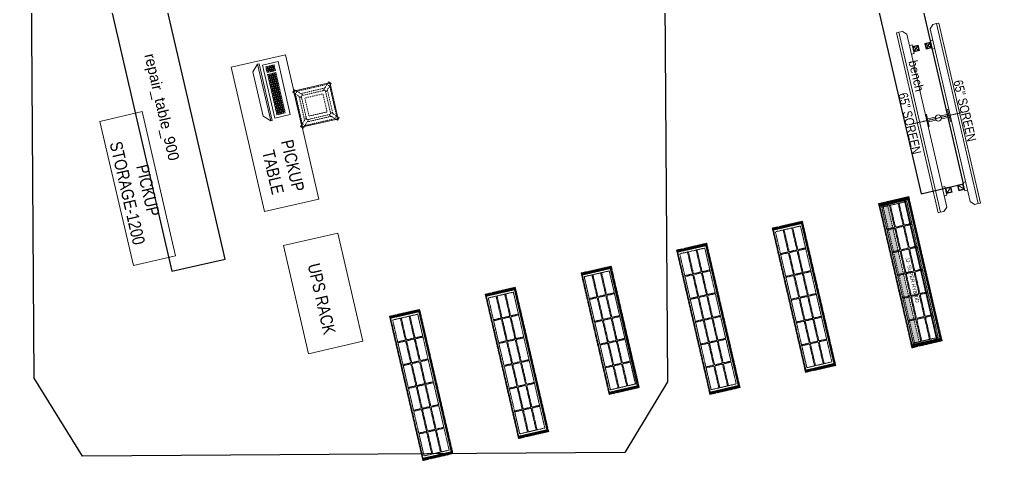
# Model space of a CAD drawing. Header units: metres. Extents: x -9377 to 790, y -6054 to 12194.
# Drawn here: x -7068 to 790, y -6054 to -2479 of the extents above; entities that cross this region are included whole.
import ezdxf
from ezdxf.enums import TextEntityAlignment as Align

# ---------------------------------------------------------------- set-up
doc = ezdxf.new("R2010")
doc.units = ezdxf.units.M
for name, pattern in [('a_p6_plan_L18$0$HIDDEN', [0.375, 0.25, -0.125]), ('ACAD_ISO03W100', [30, 12, -18]), ('DASHDOT2', [0.5, 0.25, -0.125, 0, -0.125])]:
    doc.linetypes.add(name, pattern=pattern)
for name, color, linetype in [('FixtureLabels', 2, 'Continuous'), ('Fixtures', 3, 'Continuous'), ('FloorPlan', 1, 'Continuous')]:
    doc.layers.add(name, color=color, linetype=linetype)
for name, color, linetype, lineweight in [('I-LK EQPMT', 3, 'Continuous', 18), ('I-LK FF&E', 1, 'Continuous', 9), ('I-LK IT', 3, 'Continuous', 18), ('I-LK TEXT', 31, 'Continuous', 5), ('LN-ELEVATION-1', 81, 'Continuous', 13), ('LN-ELEVATION-2', 103, 'Continuous', 20), ('LN-ELEVATION-3', 125, 'a_p6_plan_L18$0$HIDDEN', 18), ('LN-ELEVATION-4', 145, 'Continuous', 13), ('LN-ELEVATION-5', 167, 'Continuous', 5), ('LN-HATCH', 251, 'Continuous', 0)]:
    doc.layers.add(name, color=color, linetype=linetype, lineweight=lineweight)
doc.styles.add('LK TXT', font='Arial Narrow.ttf')
pattern_1 = [(45, (7858054.0837, 3504049.203), (-4.4901280605, 4.4901280605), [])]
pattern_2 = [(45, (7858558.917, 3503823.203), (-4.4901280605, 4.4901280605), [])]

# ---------------------------------------------------------------- blocks, each defined once
blk = doc.blocks.new('PICKUP_STORAGE_1200_1')
at = {"layer": 'I-LK FF&E'}
blk.add_lwpolyline([(1200, 103.5), (1200, 453.5), (0, 453.5), (0, 103.5)], close=True, dxfattribs=at)
at = {"layer": 'I-LK TEXT', "color": 0, "linetype": 'Continuous', "ltscale": 3, "insert": (66.8, 406), "char_height": 100, "attachment_point": 1, "style": 'LK TXT'}
blk.add_mtext_dynamic_manual_height_columns('\\pxqc; PICKUP STORAGE-1200', width=1099.487, gutter_width=1, heights=[0], dxfattribs=at)
blk = doc.blocks.new('dfghthrtwe')
at = {"layer": 'LN-ELEVATION-1', "ltscale": 0.5}
blk.add_lwpolyline([(130, -225), (-130, -225, -0.414214), (-150, -205), (-150, 55, -0.414214), (-130, 75), (130, 75, -0.414214), (150, 55), (150, -205, -0.414214)], format="xyb", close=True, dxfattribs=at)
at = {"layer": 'LN-ELEVATION-3', "linetype": 'ACAD_ISO03W100', "ltscale": 0.05}
for p, q in [((-100, 7.3), (-142.4, 49.7)), ((-142.4, -199.7), (-142.4, 49.7)), ((-82.3, 25), (-124.7, 67.4)), ((124.7, 67.4), (-124.7, 67.4)), ((-117.4, -174.7), (-117.4, 24.7)), ((99.7, 42.4), (-99.7, 42.4)), ((82.3, 25), (124.7, 67.4)), ((100, 7.3), (142.4, 49.7)), ((117.4, -174.7), (117.4, 24.7)), ((142.4, -199.7), (142.4, 49.7)), ((-100, -157.3), (-142.4, -199.7)), ((-82.3, -175), (-124.7, -217.4)), ((124.7, -217.4), (-124.7, -217.4)), ((99.7, -192.4), (-99.7, -192.4)), ((82.3, -175), (124.7, -217.4)), ((100, -157.3), (142.4, -199.7))]:
    blk.add_line(p, q, dxfattribs=at)
for points in [[(-132.2, 74.9), (-124.7, 67.4), (-142.4, 49.7), (-149.9, 57.2)], [(132.2, 74.9), (124.7, 67.4), (142.4, 49.7), (149.9, 57.2)], [(-132.2, -224.9), (-124.7, -217.4), (-142.4, -199.7), (-149.9, -207.2)], [(132.2, -224.9), (124.7, -217.4), (142.4, -199.7), (149.9, -207.2)]]:
    blk.add_lwpolyline(points, dxfattribs=at)
for points in [[(100, -175), (-100, -175), (-100, 25), (100, 25)], [(75, -150), (-75, -150), (-75, 0), (75, 0)]]:
    blk.add_lwpolyline(points, close=True, dxfattribs=at)
at = {"layer": 'LN-ELEVATION-5', "ltscale": 0.5}
for points in [[(-149.9, 57.2), (-160.1, 67.4), (-142.4, 85.1), (-132.2, 74.9)], [(149.9, 57.2), (160.1, 67.4), (142.4, 85.1), (132.2, 74.9)], [(-149.9, -207.2), (-160.1, -217.4), (-142.4, -235.1), (-132.2, -224.9)], [(149.9, -207.2), (160.1, -217.4), (142.4, -235.1), (132.2, -224.9)]]:
    blk.add_lwpolyline(points, dxfattribs=at)
blk = doc.blocks.new('*u12')
at = {"layer": 'I-LK EQPMT', "ltscale": 12}
blk.add_lwpolyline([(6, 4.9), (-6, 4.9), (-6, -4.9), (6, -4.9)], close=True, dxfattribs=at)
blk = doc.blocks.new('*u13')
at = {"color": 0, "linetype": 'ByBlock', "lineweight": -2, "transparency": 16777216}
for p in [(0, 0), (18, 0), (35.9, 0), (53.9, 0), (71.8, 0), (89.8, 0), (107.8, 0), (125.7, 0), (143.7, 0), (161.6, 0), (179.6, 0), (197.6, 0), (215.5, 0), (233.5, 0), (251.4, 0), (269.4, 0), (287.4, 0), (305.3, 0), (323.3, 0), (0, -14.7), (0, -29.5), (0, -44.2), (0, -59), (18, -14.7), (18, -29.5), (18, -44.2), (18, -59), (35.9, -14.7), (35.9, -29.5), (35.9, -44.2), (35.9, -59), (53.9, -14.7), (53.9, -29.5), (53.9, -44.2), (53.9, -59), (71.8, -14.7), (71.8, -29.5), (71.8, -44.2), (71.8, -59), (89.8, -14.7), (89.8, -29.5), (89.8, -44.2), (89.8, -59), (107.8, -14.7), (107.8, -29.5), (107.8, -44.2), (107.8, -59), (125.7, -14.7), (125.7, -29.5), (125.7, -44.2), (125.7, -59), (143.7, -14.7), (143.7, -29.5), (143.7, -44.2), (143.7, -59), (161.6, -14.7), (161.6, -29.5), (161.6, -44.2), (161.6, -59), (179.6, -14.7), (179.6, -29.5), (179.6, -44.2), (179.6, -59), (197.6, -14.7), (197.6, -29.5), (197.6, -44.2), (197.6, -59), (215.5, -14.7), (215.5, -29.5), (215.5, -44.2), (215.5, -59), (233.5, -14.7), (233.5, -29.5), (233.5, -44.2), (233.5, -59), (251.4, -14.7), (251.4, -29.5), (251.4, -44.2), (251.4, -59), (269.4, -14.7), (269.4, -29.5), (269.4, -44.2), (269.4, -59), (287.4, -14.7), (287.4, -29.5), (287.4, -44.2), (287.4, -59), (305.3, -14.7), (305.3, -29.5), (305.3, -44.2), (305.3, -59), (323.3, -14.7), (323.3, -29.5), (323.3, -44.2), (323.3, -59)]:
    blk.add_blockref('*U12', p, dxfattribs=at)
blk = doc.blocks.new('*u10')
at = {"layer": 'I-LK EQPMT', "ltscale": 12}
blk.add_lwpolyline([(6, 4.9), (-6, 4.9), (-6, -4.9), (6, -4.9)], close=True, dxfattribs=at)
blk = doc.blocks.new('*u11')
at = {"color": 0, "linetype": 'ByBlock', "lineweight": -2, "transparency": 16777216}
for p in [(0, 0), (18, 0), (35.9, 0), (0, -14.7), (0, -29.5), (0, -44.2), (0, -59), (18, -14.7), (18, -29.5), (18, -44.2), (18, -59), (35.9, -14.7), (35.9, -29.5), (35.9, -44.2), (35.9, -59)]:
    blk.add_blockref('*U10', p, dxfattribs=at)
blk = doc.blocks.new('it keyboard')
at = {"ltscale": 12}
blk.add_lwpolyline([(8, 0), (8, 129.1), (448, 129.1), (448, 0)], close=True, dxfattribs=at)
for name, p in [('*U13', (35.2, 101.6)), ('*U11', (386.6, 101.6))]:
    blk.add_blockref(name, p)
blk = doc.blocks.new('it desktop')
at = {"layer": 'LN-ELEVATION-2', "ltscale": 0.5}
for points in [[(470, 50), (0, 50), (0, 62), (470, 62)], [(420, 0), (50, 0), (0, 50), (470, 50)]]:
    blk.add_lwpolyline(points, close=True, dxfattribs=at)
blk = doc.blocks.new('PICKUP_TABLE_1')
at = {"layer": 'I-LK FF&E'}
blk.add_lwpolyline([(0, 0), (1200, 0), (1200, 450), (0, 450)], close=True, dxfattribs=at)
at = {"layer": 'I-LK FF&E', "rotation": 179.9999999999999}
blk.add_blockref('DFGHTHRTWE', (451.8, 525), dxfattribs=at)
at = {"layer": 'I-LK IT', "ltscale": 0.5, "rotation": 180}
blk.add_blockref('IT KEYBOARD', (487.6, 380.3), dxfattribs=at)
at = {"layer": 'I-LK IT'}
blk.add_blockref('IT DESKTOP', (24.5, 164.1), dxfattribs=at)
at = {"layer": 'I-LK TEXT', "color": 0, "linetype": 'Continuous', "ltscale": 3, "insert": (512.4, 356.3), "char_height": 100, "attachment_point": 1, "style": 'LK TXT'}
blk.add_mtext_dynamic_manual_height_columns('\\pxqc;PICKUP  TABLE  ', width=783.964, gutter_width=1, heights=[0], dxfattribs=at)
blk = doc.blocks.new('UPS_RACK_1')
at = {"layer": 'I-LK FF&E'}
blk.add_lwpolyline([(900, 450), (0, 450), (0, 0), (900, 0)], close=True, dxfattribs=at)
at = {"layer": 'I-LK TEXT', "color": 0, "linetype": 'Continuous', "ltscale": 3, "insert": (-59.8, 253.8), "char_height": 100, "attachment_point": 1, "style": 'LK TXT'}
blk.add_mtext_dynamic_manual_height_columns('\\pxqc;UPS RACK', width=1099.487, gutter_width=1, heights=[0], dxfattribs=at)
blk = doc.blocks.new('12mm vc plan')
at = {"layer": 'LN-HATCH', "ltscale": 0.5}
h = blk.add_hatch(dxfattribs=at)
h.set_pattern_fill('ANSI31', color=256, scale=2)
h.set_pattern_definition([(45, (3760859.753, 1795248.936), (-4.490128061, 4.490128061), [])])
h.paths.add_polyline_path([(-1200, 250), (-1200, 60), (-1194, 60), (-1194, 50), (-1200, 50), (-1200, 6), (-1182, 6), (-1182, 250)])
h = blk.add_hatch(dxfattribs=at)
h.set_pattern_fill('ANSI31', color=256, scale=2)
h.set_pattern_definition(pattern_1)
h.paths.add_polyline_path([(0, 250), (0, 60), (-6, 60), (-6, 50), (0, 50), (0, 6), (-18, 6), (-18, 250)])
h = blk.add_hatch(dxfattribs=at)
h.set_pattern_fill('ANSI31', color=256, scale=2)
h.set_pattern_definition([(45, (7858047.0837, 3504049.203), (-4.4901280605, 4.4901280605), [])])
h.paths.add_polyline_path([(-1165, 6), (-1165, 0), (-1200, 0), (-1200, 6)])
h = blk.add_hatch(dxfattribs=at)
h.set_pattern_fill('ANSI31', color=256, scale=2)
h.set_pattern_definition(pattern_1)
h.paths.add_polyline_path([(-28, 6), (-28, 0), (0, 0), (0, 6)])
at = {"layer": 'LN-ELEVATION-1', "ltscale": 0.5}
for points in [[(-1200, 250), (-1200, 60), (-1194, 60), (-1194, 50), (-1200, 50), (-1200, 6), (-1182, 6), (-1182, 250)], [(-18, 238), (-1182, 238), (-1182, 244), (-18, 244)], [(0, 250), (0, 60), (-6, 60), (-6, 50), (0, 50), (0, 6), (-18, 6), (-18, 250)], [(-1165, 6), (-1165, 0), (-1200, 0), (-1200, 6)], [(-35, 6), (-35, 0), (0, 0), (0, 6)]]:
    blk.add_lwpolyline(points, close=True, dxfattribs=at)
at = {"layer": 'LN-ELEVATION-3', "ltscale": 0.5}
for p, q in [((-1182, 250), (-18, 250)), ((-1165, 6), (-35, 6)), ((-35, 0), (-1165, 0))]:
    blk.add_line(p, q, dxfattribs=at)
for points in [[(-1165, 226), (-35, 226), (-35, 18), (-1165, 18)], [(-1165, 226), (-983.3, 226), (-983.3, 162), (-1165, 162)], [(-975.3, 226), (-793.7, 226), (-793.7, 162), (-975.3, 162)], [(-785.7, 226), (-604, 226), (-604, 162), (-785.7, 162)], [(-596, 226), (-414.3, 226), (-414.3, 162), (-596, 162)], [(-406.3, 226), (-224.7, 226), (-224.7, 162), (-406.3, 162)], [(-216.7, 226), (-35, 226), (-35, 162), (-216.7, 162)], [(-1165, 90), (-983.3, 90), (-983.3, 154), (-1165, 154)], [(-1165, 82), (-983.3, 82), (-983.3, 18), (-1165, 18)], [(-975.3, 154), (-793.7, 154), (-793.7, 90), (-975.3, 90)], [(-975.3, 82), (-793.7, 82), (-793.7, 18), (-975.3, 18)], [(-785.7, 154), (-604, 154), (-604, 90), (-785.7, 90)], [(-785.7, 82), (-604, 82), (-604, 18), (-785.7, 18)], [(-596, 154), (-414.3, 154), (-414.3, 90), (-596, 90)], [(-596, 82), (-414.3, 82), (-414.3, 18), (-596, 18)], [(-406.3, 154), (-224.7, 154), (-224.7, 90), (-406.3, 90)], [(-406.3, 82), (-224.7, 82), (-224.7, 18), (-406.3, 18)], [(-216.7, 154), (-35, 154), (-35, 90), (-216.7, 90)], [(-216.7, 82), (-35, 82), (-35, 18), (-216.7, 18)]]:
    blk.add_lwpolyline(points, close=True, dxfattribs=at)
blk = doc.blocks.new('VC_FIXTURE_LARGE_3')
at = {"layer": 'I-LK FF&E', "xscale": -1}
blk.add_blockref('12MM VC PLAN', (0, 0), dxfattribs=at)
blk = doc.blocks.new('VC_FIXTURE_LARGE_4')
at = {"layer": 'I-LK FF&E', "xscale": -1}
blk.add_blockref('12MM VC PLAN', (0, 0), dxfattribs=at)
blk = doc.blocks.new('1010mm vc plan')
at = {"layer": 'LN-HATCH', "ltscale": 0.5}
h = blk.add_hatch(dxfattribs=at)
h.set_pattern_fill('ANSI31', color=256, scale=2)
h.set_pattern_definition([(45, (3761554.586, 1795022.936), (-4.490128061, 4.490128061), [])])
h.paths.add_polyline_path([(-505.2, 24), (-505.2, -166), (-499.2, -166), (-499.2, -176), (-505.2, -176), (-505.2, -220), (-487.2, -220), (-487.2, 24)])
h = blk.add_hatch(dxfattribs=at)
h.set_pattern_fill('ANSI31', color=256, scale=2)
h.set_pattern_definition(pattern_2)
h.paths.add_polyline_path([(504.8, 24), (504.8, -166), (498.8, -166), (498.8, -176), (504.8, -176), (504.8, -220), (486.8, -220), (486.8, 24)])
h = blk.add_hatch(dxfattribs=at)
h.set_pattern_fill('ANSI31', color=256, scale=2)
h.set_pattern_definition([(45, (7858741.917, 3503823.203), (-4.4901280605, 4.4901280605), [])])
h.paths.add_polyline_path([(-470.2, -220), (-470.2, -226), (-505.2, -226), (-505.2, -220)])
h = blk.add_hatch(dxfattribs=at)
h.set_pattern_fill('ANSI31', color=256, scale=2)
h.set_pattern_definition(pattern_2)
h.paths.add_polyline_path([(476.8, -220), (476.8, -226), (511.8, -226), (511.8, -220)])
at = {"layer": 'LN-ELEVATION-1', "ltscale": 0.5}
for points in [[(-505.2, 24), (-505.2, -166), (-499.2, -166), (-499.2, -176), (-505.2, -176), (-505.2, -220), (-487.2, -220), (-487.2, 24)], [(486.8, 12), (-487.2, 12), (-487.2, 18), (486.8, 18)], [(504.8, 24), (504.8, -166), (498.8, -166), (498.8, -176), (504.8, -176), (504.8, -220), (486.8, -220), (486.8, 24)], [(-470.2, -220), (-470.2, -226), (-505.2, -226), (-505.2, -220)], [(469.8, -220), (469.8, -226), (504.8, -226), (504.8, -220)]]:
    blk.add_lwpolyline(points, close=True, dxfattribs=at)
at = {"layer": 'LN-ELEVATION-2', "ltscale": 0.5}
blk.add_lwpolyline([(470.2, 0), (-470.2, 0), (-470.2, -208), (470.2, -208)], close=True, dxfattribs=at)
at = {"layer": 'LN-ELEVATION-3', "ltscale": 0.5}
for p, q in [((-487.2, 24), (486.8, 24)), ((-470.2, -220), (469.8, -220)), ((469.8, -226), (-470.2, -226))]:
    blk.add_line(p, q, dxfattribs=at)
for points in [[(-470.2, 0), (-288.5, 0), (-288.5, -64), (-470.2, -64)], [(-280.5, 0), (-98.8, 0), (-98.8, -64), (-280.5, -64)], [(-90.8, 0), (90.8, 0), (90.8, -64), (-90.8, -64)], [(98.8, 0), (280.5, 0), (280.5, -64), (98.8, -64)], [(288.5, 0), (470.2, 0), (470.2, -64), (288.5, -64)], [(-470.2, -136), (-288.5, -136), (-288.5, -72), (-470.2, -72)], [(-280.5, -72), (-98.8, -72), (-98.8, -136), (-280.5, -136)], [(-90.8, -72), (90.8, -72), (90.8, -136), (-90.8, -136)], [(98.8, -72), (280.5, -72), (280.5, -136), (98.8, -136)], [(288.5, -72), (470.2, -72), (470.2, -136), (288.5, -136)], [(-470.2, -144), (-288.5, -144), (-288.5, -208), (-470.2, -208)], [(-280.5, -144), (-98.8, -144), (-98.8, -208), (-280.5, -208)], [(-90.8, -144), (90.8, -144), (90.8, -208), (-90.8, -208)], [(98.8, -144), (280.5, -144), (280.5, -208), (98.8, -208)], [(288.5, -144), (470.2, -144), (470.2, -208), (288.5, -208)]]:
    blk.add_lwpolyline(points, close=True, dxfattribs=at)
blk = doc.blocks.new('VC_FIXTURE_MEDIUM_1')
at = {"layer": 'I-LK FF&E', "xscale": -1}
blk.add_blockref('1010MM VC PLAN', (511.8, 226), dxfattribs=at)
blk = doc.blocks.new('VC_FIXTURE_LARGE_5')
at = {"layer": 'I-LK FF&E', "xscale": -1}
blk.add_blockref('12MM VC PLAN', (0, 0), dxfattribs=at)
blk = doc.blocks.new('VC_FIXTURE_LARGE_6')
at = {"layer": 'I-LK FF&E', "xscale": -1}
blk.add_blockref('12MM VC PLAN', (0, 0), dxfattribs=at)
blk = doc.blocks.new('jj superhybrid 1200')
at = {"layer": 'LN-ELEVATION-5'}
h = blk.add_hatch(color=177, dxfattribs=at)
h.dxf.hatch_style = 1
h.paths.add_polyline_path([(1182, 68), (32, 68), (32, 18), (1182, 18)])
at = {"layer": 'LN-HATCH', "ltscale": 0.5}
h = blk.add_hatch(dxfattribs=at)
h.set_pattern_fill('ANSI31', color=256, scale=2)
h.set_pattern_definition([(45, (4097602.2716, 1708830.267), (-4.4901280605, 4.4901280605), [])])
h.paths.add_polyline_path([(1207, 250), (1207, 60), (1201, 60), (1201, 50), (1207, 50), (1207, 6), (1182, 6), (1182, 250)])
h.paths.add_polyline_path([(32, 210), (1182, 210), (1182, 216), (32, 216)])
h.paths.add_polyline_path([(1172, 6), (1172, 0), (1207, 0), (1207, 6)])
h.paths.add_polyline_path([(7, 250), (7, 60), (13, 60), (13, 50), (7, 50), (7, 6), (32, 6), (32, 250)])
h.paths.add_polyline_path([(42, 6), (42, 0), (7, 0), (7, 6)])
at = {"layer": 'LN-ELEVATION-1', "ltscale": 0.5}
for points in [[(7, 250), (7, 60), (13, 60), (13, 50), (7, 50), (7, 6), (25, 6), (25, 250)], [(7, 250), (7, 60), (13, 60), (13, 50), (7, 50), (7, 6), (32, 6), (32, 250)], [(25, 238), (1189, 238), (1189, 244), (25, 244)], [(1207, 250), (1207, 60), (1201, 60), (1201, 50), (1207, 50), (1207, 6), (1182, 6), (1182, 250)], [(1207, 250), (1207, 60), (1201, 60), (1201, 50), (1207, 50), (1207, 6), (1189, 6), (1189, 250)], [(32, 210), (1182, 210), (1182, 216), (32, 216)], [(42, 6), (42, 0), (7, 0), (7, 6)], [(42, 6), (42, 0), (7, 0), (7, 6)], [(1172, 6), (1172, 0), (1207, 0), (1207, 6)], [(1172, 6), (1172, 0), (1207, 0), (1207, 6)]]:
    blk.add_lwpolyline(points, close=True, dxfattribs=at)
at = {"layer": 'LN-ELEVATION-3', "ltscale": 0.5}
for p, q in [((1189, 250), (25, 250)), ((1182, 250), (32, 250)), ((1172, 6), (42, 6)), ((1172, 6), (42, 6)), ((42, 0), (1172, 0)), ((42, 0), (1172, 0))]:
    blk.add_line(p, q, dxfattribs=at)
blk.add_lwpolyline([(1172, 226), (42, 226), (42, 18), (1172, 18)], close=True, dxfattribs=at)
at = {"layer": 'LN-ELEVATION-3', "ltscale": 0.5, "transparency": 33554526}
for points in [[(223.7, 226), (42, 226), (42, 162), (223.7, 162)], [(413.3, 226), (231.7, 226), (231.7, 162), (413.3, 162)], [(603, 226), (421.3, 226), (421.3, 162), (603, 162)], [(792.7, 226), (611, 226), (611, 162), (792.7, 162)], [(982.3, 226), (800.7, 226), (800.7, 162), (982.3, 162)], [(1172, 226), (990.3, 226), (990.3, 162), (1172, 162)], [(223.7, 154), (42, 154), (42, 90), (223.7, 90)], [(223.7, 82), (42, 82), (42, 18), (223.7, 18)], [(413.3, 154), (231.7, 154), (231.7, 90), (413.3, 90)], [(413.3, 82), (231.7, 82), (231.7, 18), (413.3, 18)], [(603, 154), (421.3, 154), (421.3, 90), (603, 90)], [(603, 82), (421.3, 82), (421.3, 18), (603, 18)], [(792.7, 154), (611, 154), (611, 90), (792.7, 90)], [(792.7, 82), (611, 82), (611, 18), (792.7, 18)], [(982.3, 154), (800.7, 154), (800.7, 90), (982.3, 90)], [(982.3, 82), (800.7, 82), (800.7, 18), (982.3, 18)], [(1172, 90), (990.3, 90), (990.3, 154), (1172, 154)], [(1172, 82), (990.3, 82), (990.3, 18), (1172, 18)]]:
    blk.add_lwpolyline(points, close=True, dxfattribs=at)
at = {"layer": 'LN-ELEVATION-4', "linetype": 'ACAD_ISO03W100', "ltscale": 0.05}
for points in [[(1182, 68), (32, 68), (32, 18), (1182, 18)], [(1182, 30), (32, 30), (32, 18), (1182, 18)]]:
    blk.add_lwpolyline(points, close=True, dxfattribs=at)
at = {"layer": 'I-LK FF&E', "ltscale": 0.5, "insert": (482.5, 142.3), "char_height": 30, "attachment_point": 1}
blk.add_mtext_dynamic_manual_height_columns('\\pxt4;JJ- SUPER HYBRID', width=526.835, gutter_width=500, heights=[0], dxfattribs=at)
blk = doc.blocks.new('JJ_SUPER_HYBRID_LARGE_1')
at = {"layer": 'I-LK FF&E'}
blk.add_blockref('JJ SUPERHYBRID 1200', (-7, 0), dxfattribs=at)
blk = doc.blocks.new('it 55inch tv')
at = {"layer": 'I-LK EQPMT', "ltscale": 12}
for p, q in [((2111558.8, 1135690.5), (2111583.2, 1135690.5)), ((2111583.2, 1135690.5), (2111607.7, 1135666)), ((2111607.7, 1134473.9), (2111607.7, 1135666)), ((2111607.7, 1135587.9), (2111627.2, 1135587.9)), ((2111627.2, 1135587.9), (2111627.2, 1135529.3)), ((2111627.2, 1135529.3), (2111607.7, 1135529.3)), ((2111627.2, 1134610.6), (2111607.7, 1134610.6)), ((2111627.2, 1134610.6), (2111627.2, 1134552)), ((2111607.7, 1134552), (2111627.2, 1134552)), ((2111583.2, 1134449.5), (2111607.7, 1134473.9)), ((2111558.8, 1134449.5), (2111583.2, 1134449.5))]:
    blk.add_line(p, q, dxfattribs=at)
at = {"layer": 'I-LK EQPMT'}
for p, q in [((2111661.6, 1135543.3), (2111631, 1135573.9)), ((2111661.6, 1135573.9), (2111631, 1135543.3)), ((2111661.6, 1134597.1), (2111631, 1134566.5))]:
    blk.add_line(p, q, dxfattribs=at)
at = {"layer": 'I-LK EQPMT', "ltscale": 12}
blk.add_lwpolyline([(2111542.6, 1135690.5), (2111558.8, 1135690.5), (2111558.8, 1134449.5), (2111542.6, 1134449.5)], close=True, dxfattribs=at)
at = {"layer": 'I-LK EQPMT'}
for points in [[(2111627.2, 1135577.7), (2111627.2, 1135539.5), (2111665.4, 1135539.5), (2111665.4, 1135577.7)], [(2111631, 1135573.9), (2111631, 1135543.3), (2111661.6, 1135543.3), (2111661.6, 1135573.9)], [(2111627.2, 1134562.7), (2111627.2, 1134600.9), (2111665.4, 1134600.9), (2111665.4, 1134562.7)], [(2111631, 1134566.5), (2111631, 1134597.1), (2111661.6, 1134597.1), (2111661.6, 1134566.5)]]:
    blk.add_lwpolyline(points, close=True, dxfattribs=at)
blk = doc.blocks.new('SCREEN_65_1')
at = {"layer": 'I-LK IT', "color": 1, "linetype": 'DASHDOT2', "ltscale": 3}
blk.add_line((748, 30.4), (748, 519.4), dxfattribs=at)
at = {"layer": 'I-LK IT'}
for points in [[(798, 372.3), (698, 372.3), (698, 362.3), (798, 362.3)], [(798, 177.5), (698, 177.5), (698, 187.5), (798, 187.5)]]:
    blk.add_lwpolyline(points, close=True, dxfattribs=at)
for points in [[(760.5, 296.6), (760.5, 362.3), (735.5, 362.3), (735.5, 296.6, -0.267949), (760.5, 296.6, 1)], [(760.5, 253.3), (760.5, 187.5), (735.5, 187.5), (735.5, 253.3, 0.267949), (760.5, 253.3, -1)]]:
    blk.add_lwpolyline(points, format="xyb", dxfattribs=at)
at = {"layer": 'I-LK IT', "color": 1}
blk.add_circle((748, 274.9), 25, dxfattribs=at)
at = {"layer": 'I-LK IT', "yscale": 1.205479452054794, "zscale": 1.205479452054794}
for p, xscale, rotation in [((1369051.5, 2545872), -1.205479452054794, 90), ((1369051.5, -2545322.1), 1.205479452054794, 89.99999999999996)]:
    blk.add_blockref('IT 55INCH TV', p, dxfattribs=dict(at, xscale=xscale, rotation=rotation))
at = {"layer": 'I-LK TEXT', "color": 0, "linetype": 'Continuous', "ltscale": 3, "char_height": 75, "width": 783.964, "attachment_point": 5, "style": 'LK TXT'}
for insert in [(739.5, 495.8), (739.5, 38.8)]:
    blk.add_mtext('\\pxqc,t3;65" SCREEN', dxfattribs=dict(at, insert=insert))

msp = doc.modelspace()

# ---------------------------------------------------------------- linework, layer by layer
at = {"layer": 'Fixtures'}
for points in [[(-6425.5, -1957.8), (-5834, -4520.1), (-5403.8, -4420.8), (-5995.4, -1858.5)], [(-194.7, -2061.5), (227.9, -3891.7), (572, -3812.3), (149.5, -1982.1)]]:
    msp.add_lwpolyline(points, close=True, dxfattribs=at)
at = {"layer": 'FloorPlan'}
msp.add_lwpolyline([(-6948, -5385.9), (-7046.8, 9061.9), (-7068, 12159.3), (-7068, 12159.3), (-1945.5, 12194.3), (-1945.5, 12194.3), (-1872.4, 1516.8), (-1825, -5416.1), (-1825, -5416.1), (-2170.6, -5987.7), (-6558.7, -6017.7), (-6948, -5385.9)], close=True, dxfattribs=at)

# ---------------------------------------------------------------- block references
at = {"rotation": -77}
for name, p in [('SCREEN_65_1', (-67.9, -2610.6)), ('PICKUP_TABLE_1', (-5354.7, -2867.3)), ('PICKUP_STORAGE_1200_1', (-6516.9, -3328.4)), ('JJ_SUPER_HYBRID_LARGE_1', (-116.2, -3971.2)), ('VC_FIXTURE_LARGE_6', (-976.5, -4169.8)), ('UPS_RACK_1', (-4930.7, -4311.6)), ('VC_FIXTURE_LARGE_5', (-1750.7, -4348.5)), ('VC_FIXTURE_MEDIUM_1', (-2525, -4527.3)), ('VC_FIXTURE_LARGE_4', (-3299.2, -4706)), ('VC_FIXTURE_LARGE_3', (-4073.5, -4884.8))]:
    msp.add_blockref(name, p, dxfattribs=at)

# ---------------------------------------------------------------- texts
at = {"layer": 'FixtureLabels'}
for s, height, p in [('repair_table_900', 88.29, (-5914.7, -3189.3)), ('bench', 70.63, (188.7, -2936.9))]:
    msp.add_text(s, height=height, rotation=-77, dxfattribs=at).set_placement(p, align=Align.MIDDLE_CENTER)

doc.saveas('drawing.dxf')
